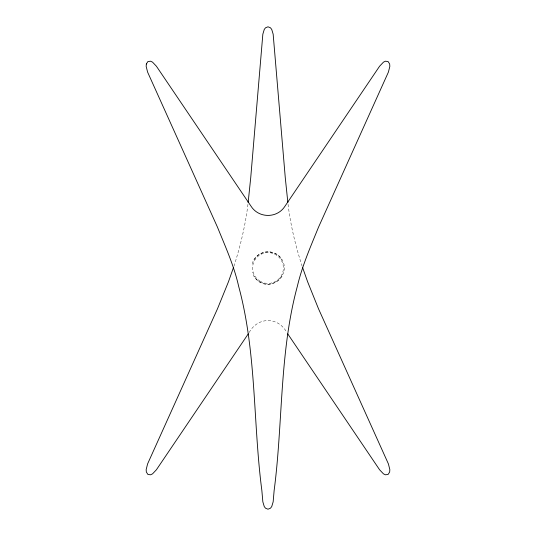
<?xml version="1.0" encoding="UTF-8"?>
<svg xmlns="http://www.w3.org/2000/svg" width="536" height="536" viewBox="0 0 536 536"><rect width="100%" height="100%" fill="white"/><g stroke="black" fill="none" stroke-linecap="round" stroke-linejoin="round"><path stroke-width="0.4" stroke-dasharray="2.68 2.01" d="M247.96 204.276C245.401 225.321 240.396 246.118 233.93 266.265M252.282 263.833C255.337 250.258 275.524 247.518 282.057 259.806M249.213 332.467C257.769 316.635 278.244 316.602 286.794 332.467M253.943 259.806L256.449 256.536A16.763 16.763 0 0 1 268 251.706A16.763 16.763 0 0 1 279.551 256.55C295.899 274.11 266.653 296.569 253.943 276.194M282.057 276.194L279.551 279.464A16.763 16.763 0 0 1 268 284.294A16.763 16.763 0 0 1 256.442 279.45L253.943 276.12L252.282 272.167M302.15 266.265C295.597 246.131 290.579 225.328 288.04 204.276M260.295 281.346A15.403 15.403 0 0 0 283.403 268A15.403 15.403 0 0 0 260.295 254.66A15.403 15.403 0 0 0 260.295 281.346"/><path stroke-width="0.8" d="M248.128 202.621L250.721 177.744L262.848 34.15L264.275 29.4L265.541 27.792L268 26.8L270.452 27.792L271.719 29.4L273.152 34.15L285.279 177.744L287.865 202.621M233.381 267.826L228.443 281.822L217.469 308.837L147.594 463.908L146.161 469.63L146.341 472.008L147.889 474.427L150.536 474.802L152.519 473.871L156.398 469.784L248.275 333.848M287.725 333.848L379.602 469.784L383.481 473.871L385.464 474.802L388.111 474.427L389.659 472.008L389.84 469.63L388.406 463.908L318.531 308.837L307.637 281.822L302.699 267.826M146.341 63.992L146.161 66.37L147.594 72.092L217.469 227.164C225.314 246.526 234.078 265.796 238.634 286.257C256.67 352.688 252.979 422.743 261.863 490.574L262.848 501.85L264.275 506.6L265.541 508.208L268 509.2L270.452 508.208L271.719 506.6L273.152 501.85L274.13 490.574C283.015 422.743 279.323 352.688 297.359 286.257C302.137 265.856 310.666 246.526 318.531 227.164L388.406 72.092L389.84 66.37L389.659 63.992L388.111 61.573L385.464 61.198L383.481 62.129L379.602 66.216L284.918 206.286C277.179 218.474 258.834 218.44 251.083 206.286L156.398 66.216L152.519 62.129L150.536 61.198L147.889 61.573L146.341 63.992"/></g></svg>
